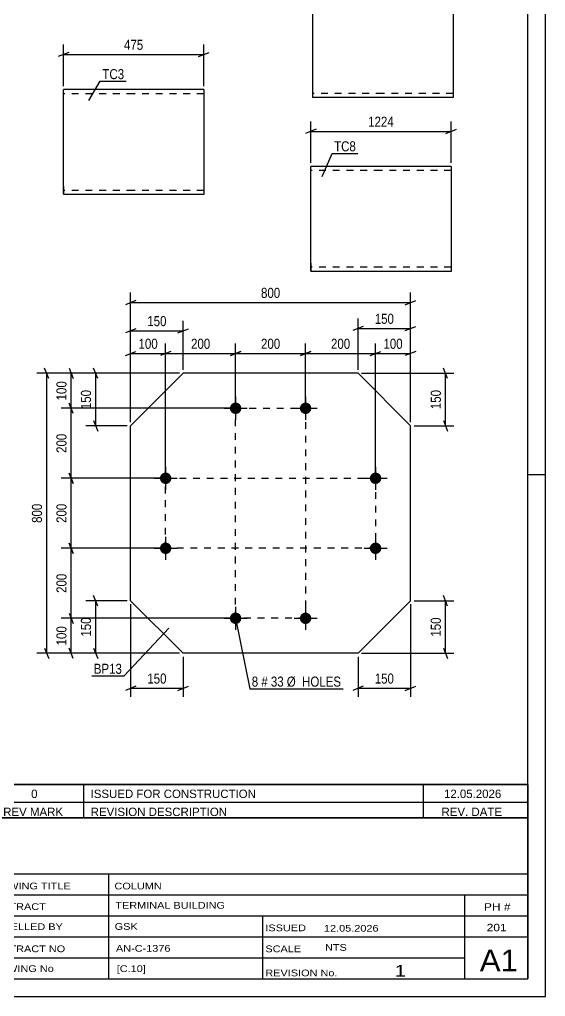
# Model space of a CAD drawing. Header units: millimetres. Extents: x 0 to 841, y 0 to 594.
# Drawn here: x 690.7 to 841, y 0 to 279.1 of the extents above; entities that cross this region are included whole.
import ezdxf

# ---------------------------------------------------------------- set-up
doc = ezdxf.new("R2010")
doc.units = ezdxf.units.MM
doc.linetypes.add('DXK_LINE_DOT2', pattern=[3.9198, 1.9599, -1.9599])
doc.styles.add('Arial Narrow', font='ARIALN.TTF', dxfattribs={"height": 0.2})

# ---------------------------------------------------------------- blocks, each defined once
blk = doc.blocks.new('Unknown-682105598-1132')
at = {"color": 5, "linetype": 'Continuous'}
for p, q in [((841, 0), (841, 594)), ((836, 5), (836, 589)), ((841, 149), (836, 149)), ((5, 5), (836, 5)), ((0, 0), (841, 0))]:
    blk.add_line(p, q, dxfattribs=at)
blk = doc.blocks.new('Part-682105598-40896 - 40895')
at = {"color": 2, "linetype": 'Continuous'}
for p, q in [((737.44, 178.04), (722.44, 163.04)), ((787.44, 178.04), (737.44, 178.04)), ((787.44, 178.04), (802.44, 163.04)), ((722.44, 113.04), (722.44, 163.04)), ((802.44, 113.04), (802.44, 163.04)), ((737.44, 98.04), (722.44, 113.04)), ((802.44, 113.04), (787.44, 98.04)), ((787.44, 98.04), (737.44, 98.04))]:
    blk.add_line(p, q, dxfattribs=at)
blk = doc.blocks.new('Bolt-682105598-40897 - 40895')
at = {"linetype": 'Continuous'}
for points in [[(752.44, 169.69, -1), (752.44, 166.39, -1)], [(772.44, 169.69, -1), (772.44, 166.39, -1)], [(732.44, 149.69, -1), (732.44, 146.39, -1)], [(792.44, 149.69, -1), (792.44, 146.39, -1)], [(732.44, 129.69, -1), (732.44, 126.39, -1)], [(792.44, 129.69, -1), (792.44, 126.39, -1)], [(752.44, 109.69, -1), (752.44, 106.39, -1)], [(772.44, 109.69, -1), (772.44, 106.39, -1)]]:
    blk.add_hatch(color=1, dxfattribs=at).paths.add_polyline_path(points)
at = {"color": 1, "linetype": 'Continuous'}
for p, q in [((752.44, 171.34), (752.44, 164.74)), ((772.44, 171.34), (772.44, 164.74)), ((749.14, 168.04), (755.74, 168.04)), ((769.14, 168.04), (775.74, 168.04)), ((732.44, 151.34), (732.44, 144.74)), ((792.44, 151.34), (792.44, 144.74)), ((729.14, 148.04), (735.74, 148.04)), ((789.14, 148.04), (795.74, 148.04)), ((732.44, 131.34), (732.44, 124.74)), ((792.44, 131.34), (792.44, 124.74)), ((729.14, 128.04), (735.74, 128.04)), ((789.14, 128.04), (795.74, 128.04)), ((752.44, 111.34), (752.44, 104.74)), ((772.44, 111.34), (772.44, 104.74)), ((749.14, 108.04), (755.74, 108.04)), ((769.14, 108.04), (775.74, 108.04))]:
    blk.add_line(p, q, dxfattribs=at)
blk = doc.blocks.new('Part-682105598-20218 - 20217')
at = {"color": 2, "linetype": 'Continuous'}
for p, q in [((723.24, 259.11), (703.24, 259.11)), ((703.24, 231.51), (703.24, 259.11)), ((743.34, 259.11), (723.34, 259.11)), ((743.34, 259.11), (743.34, 229.11)), ((703.24, 231.51), (703.24, 229.11)), ((723.24, 229.11), (703.24, 229.11)), ((743.34, 229.11), (723.34, 229.11))]:
    blk.add_line(p, q, dxfattribs=at)
at = {"color": 7, "linetype": 'DXK_LINE_DOT2'}
for p, q in [((723.24, 257.91), (703.24, 257.91)), ((743.34, 257.91), (723.34, 257.91)), ((703.24, 229.29), (703.24, 231.51)), ((703.24, 230.31), (703.24, 230.4)), ((723.24, 230.31), (703.24, 230.31)), ((743.34, 230.31), (723.34, 230.31)), ((743.34, 230.31), (743.34, 230.4))]:
    blk.add_line(p, q, dxfattribs=at)
blk = doc.blocks.new('Part-682105598-20157 - 20156')
at = {"color": 2, "linetype": 'Continuous'}
for p, q in [((793.93, 237.15), (773.93, 237.15)), ((773.93, 209.55), (773.93, 237.15)), ((814.03, 237.15), (794.03, 237.15)), ((814.03, 237.15), (814.03, 207.15)), ((773.93, 209.55), (773.93, 207.15)), ((793.93, 207.15), (773.93, 207.15)), ((814.03, 207.15), (794.03, 207.15))]:
    blk.add_line(p, q, dxfattribs=at)
at = {"color": 7, "linetype": 'DXK_LINE_DOT2'}
for p, q in [((793.93, 235.95), (773.93, 235.95)), ((814.03, 235.95), (794.03, 235.95)), ((773.93, 207.33), (773.93, 209.55)), ((773.93, 208.35), (773.93, 208.44)), ((793.93, 208.35), (773.93, 208.35)), ((814.03, 208.35), (794.03, 208.35)), ((814.03, 208.35), (814.03, 208.44))]:
    blk.add_line(p, q, dxfattribs=at)
blk = doc.blocks.new('Part-682105598-20164 - 20163')
at = {"color": 2, "linetype": 'Continuous'}
for p, q in [((794.5, 286.8), (774.5, 286.8)), ((774.5, 259.2), (774.5, 286.8)), ((814.6, 286.8), (794.6, 286.8)), ((814.6, 286.8), (814.6, 286.62)), ((814.6, 286.62), (814.6, 256.8)), ((774.5, 256.8), (774.5, 259.2)), ((794.5, 256.8), (774.5, 256.8)), ((814.6, 256.8), (794.6, 256.8))]:
    blk.add_line(p, q, dxfattribs=at)
at = {"color": 7, "linetype": 'DXK_LINE_DOT2'}
for p, q in [((794.5, 285.6), (774.5, 285.6)), ((814.6, 285.6), (794.6, 285.6)), ((774.5, 256.99), (774.5, 259.2)), ((774.5, 258), (774.5, 258.1)), ((794.5, 258), (774.5, 258)), ((814.6, 258), (794.6, 258)), ((814.6, 258), (814.6, 258.1))]:
    blk.add_line(p, q, dxfattribs=at)
blk = doc.blocks.new('Rectangle-682105598-41585 - 40895')
at = {"color": 1, "linetype": 'DXK_LINE_DOT2'}
blk.add_lwpolyline([(732.44, 148.04), (792.44, 148.04), (792.44, 128.04), (732.44, 128.04), (732.44, 148.04)], close=True, dxfattribs=at)
blk = doc.blocks.new('Rectangle-682105598-41604 - 40895')
at = {"color": 1, "linetype": 'DXK_LINE_DOT2'}
blk.add_lwpolyline([(752.44, 168.04), (772.44, 168.04), (772.44, 108.04), (752.44, 108.04), (752.44, 168.04)], close=True, dxfattribs=at)
blk = doc.blocks.new('StraightDimension-682105598-40899 - 40895')
at = {"color": 7, "linetype": 'Continuous'}
for p, q in [((802.44, 112.04), (802.44, 85.64)), ((787.44, 97.04), (787.44, 85.64)), ((788.94, 88.64), (785.94, 87.44)), ((787.44, 88.04), (802.44, 88.04)), ((800.94, 87.44), (803.94, 88.64))]:
    blk.add_line(p, q, dxfattribs=at)
at = {"color": 0}
blk.add_wipeout([(798.28, 88.79), (798.28, 92.99), (791.6, 92.99), (791.6, 88.79)], dxfattribs=at)
at = {"color": 3, "style": 'Arial Narrow'}
blk.add_text('150', height=2.863, dxfattribs=at).set_placement((792.2, 89.39))
blk = doc.blocks.new('StraightDimension-682105598-40903 - 40895')
at = {"color": 7, "linetype": 'Continuous'}
for p, q in [((722.44, 112.04), (722.44, 85.64)), ((737.44, 97.04), (737.44, 85.64)), ((723.94, 88.64), (720.94, 87.44)), ((722.44, 88.04), (737.44, 88.04)), ((735.94, 87.44), (738.94, 88.64))]:
    blk.add_line(p, q, dxfattribs=at)
at = {"color": 0}
blk.add_wipeout([(733.28, 88.79), (733.28, 92.99), (726.6, 92.99), (726.6, 88.79)], dxfattribs=at)
at = {"color": 3, "style": 'Arial Narrow'}
blk.add_text('150', height=2.863, dxfattribs=at).set_placement((727.2, 89.39))
blk = doc.blocks.new('StraightDimension-682105598-40959 - 40895')
at = {"color": 7, "linetype": 'Continuous'}
for p, q in [((704.84, 109.54), (706.04, 106.54)), ((751.44, 108.04), (702.59, 108.04)), ((705.44, 98.04), (705.44, 108.04)), ((736.44, 98.04), (702.59, 98.04)), ((706.04, 96.54), (704.84, 99.54))]:
    blk.add_line(p, q, dxfattribs=at)
at = {"color": 0}
blk.add_wipeout([(704.69, 106.39), (700.49, 106.39), (700.49, 99.7), (704.69, 99.7)], dxfattribs=at)
at = {"color": 3, "style": 'Arial Narrow'}
blk.add_text('100', height=2.863, rotation=90.0002, dxfattribs=at).set_placement((704.09, 100.3))
blk = doc.blocks.new('StraightDimension-682105598-40907 - 40895')
at = {"color": 7, "linetype": 'Continuous'}
for p, q in [((787.44, 179.04), (787.44, 193.67)), ((802.44, 164.04), (802.44, 193.67)), ((788.94, 191.42), (785.94, 190.22)), ((787.44, 190.82), (802.44, 190.82)), ((800.94, 190.22), (803.94, 191.42))]:
    blk.add_line(p, q, dxfattribs=at)
at = {"color": 0}
blk.add_wipeout([(798.28, 191.57), (798.28, 195.77), (791.6, 195.77), (791.6, 191.57)], dxfattribs=at)
at = {"color": 3, "style": 'Arial Narrow'}
blk.add_text('150', height=2.863, dxfattribs=at).set_placement((792.2, 192.17))
blk = doc.blocks.new('StraightDimension-682105598-40911 - 40895')
at = {"color": 7, "linetype": 'Continuous'}
for p, q in [((722.44, 164.04), (722.44, 193.02)), ((737.44, 179.04), (737.44, 193.02)), ((723.94, 190.77), (720.94, 189.57)), ((722.44, 190.17), (737.44, 190.17)), ((735.94, 189.57), (738.94, 190.77))]:
    blk.add_line(p, q, dxfattribs=at)
at = {"color": 0}
blk.add_wipeout([(733.28, 190.92), (733.28, 195.12), (726.6, 195.12), (726.6, 190.92)], dxfattribs=at)
at = {"color": 3, "style": 'Arial Narrow'}
blk.add_text('150', height=2.863, dxfattribs=at).set_placement((727.2, 191.52))
blk = doc.blocks.new('StraightDimension-682105598-40915 - 40895')
at = {"color": 7, "linetype": 'Continuous'}
for p, q in [((813.04, 176.54), (811.84, 179.54)), ((788.44, 178.04), (814.84, 178.04)), ((812.44, 163.04), (812.44, 178.04)), ((803.44, 163.04), (814.84, 163.04)), ((811.84, 164.54), (813.04, 161.54))]:
    blk.add_line(p, q, dxfattribs=at)
at = {"color": 0}
blk.add_wipeout([(811.69, 173.89), (807.49, 173.89), (807.49, 167.2), (811.69, 167.2)], dxfattribs=at)
at = {"color": 3, "style": 'Arial Narrow'}
blk.add_text('150', height=2.863, rotation=90.0002, dxfattribs=at).set_placement((811.09, 167.8))
blk = doc.blocks.new('StraightDimension-682105598-40919 - 40895')
at = {"color": 7, "linetype": 'Continuous'}
for p, q in [((813.04, 111.54), (811.84, 114.54)), ((803.44, 113.04), (814.84, 113.04)), ((812.44, 98.04), (812.44, 113.04)), ((788.44, 98.04), (814.84, 98.04)), ((811.84, 99.54), (813.04, 96.54))]:
    blk.add_line(p, q, dxfattribs=at)
at = {"color": 0}
blk.add_wipeout([(811.69, 108.89), (807.49, 108.89), (807.49, 102.2), (811.69, 102.2)], dxfattribs=at)
at = {"color": 3, "style": 'Arial Narrow'}
blk.add_text('150', height=2.863, rotation=90.0002, dxfattribs=at).set_placement((811.09, 102.8))
blk = doc.blocks.new('StraightDimension-682105598-40923 - 40895')
at = {"color": 7, "linetype": 'Continuous'}
for p, q in [((713.04, 176.54), (711.84, 179.54)), ((736.44, 178.04), (709.59, 178.04)), ((712.44, 163.04), (712.44, 178.04)), ((721.44, 163.04), (709.59, 163.04)), ((711.84, 164.54), (713.04, 161.54))]:
    blk.add_line(p, q, dxfattribs=at)
at = {"color": 0}
blk.add_wipeout([(711.69, 173.89), (707.49, 173.89), (707.49, 167.2), (711.69, 167.2)], dxfattribs=at)
at = {"color": 3, "style": 'Arial Narrow'}
blk.add_text('150', height=2.863, rotation=90.0002, dxfattribs=at).set_placement((711.09, 167.8))
blk = doc.blocks.new('StraightDimension-682105598-40927 - 40895')
at = {"color": 7, "linetype": 'Continuous'}
for p, q in [((713.04, 111.54), (711.84, 114.54)), ((721.44, 113.04), (709.59, 113.04)), ((712.44, 98.04), (712.44, 113.04)), ((736.44, 98.04), (709.59, 98.04)), ((711.84, 99.54), (713.04, 96.54))]:
    blk.add_line(p, q, dxfattribs=at)
at = {"color": 0}
blk.add_wipeout([(711.69, 108.89), (707.49, 108.89), (707.49, 102.2), (711.69, 102.2)], dxfattribs=at)
at = {"color": 3, "style": 'Arial Narrow'}
blk.add_text('150', height=2.863, rotation=90.0002, dxfattribs=at).set_placement((711.09, 102.8))
blk = doc.blocks.new('StraightDimension-682105598-40931 - 40895')
at = {"color": 7, "linetype": 'Continuous'}
for p, q in [((790.94, 183.09), (793.94, 184.29)), ((792.44, 149.04), (792.44, 186.54)), ((803.94, 184.29), (800.94, 183.09)), ((802.44, 164.04), (802.44, 186.54)), ((792.44, 183.69), (802.44, 183.69))]:
    blk.add_line(p, q, dxfattribs=at)
at = {"color": 0}
blk.add_wipeout([(800.78, 184.44), (800.78, 188.64), (794.1, 188.64), (794.1, 184.44)], dxfattribs=at)
at = {"color": 3, "style": 'Arial Narrow'}
blk.add_text('100', height=2.863, dxfattribs=at).set_placement((794.7, 185.04))
blk = doc.blocks.new('StraightDimension-682105598-40932 - 40895')
at = {"color": 7, "linetype": 'Continuous'}
for p, q in [((773.94, 184.29), (770.94, 183.09)), ((772.44, 169.04), (772.44, 186.54)), ((790.94, 183.09), (793.94, 184.29)), ((792.44, 149.04), (792.44, 186.54)), ((772.44, 183.69), (792.44, 183.69))]:
    blk.add_line(p, q, dxfattribs=at)
at = {"color": 0}
blk.add_wipeout([(785.78, 184.44), (785.78, 188.64), (779.1, 188.64), (779.1, 184.44)], dxfattribs=at)
at = {"color": 3, "style": 'Arial Narrow'}
blk.add_text('200', height=2.863, dxfattribs=at).set_placement((779.7, 185.04))
blk = doc.blocks.new('StraightDimension-682105598-40933 - 40895')
at = {"color": 7, "linetype": 'Continuous'}
for p, q in [((753.94, 184.29), (750.94, 183.09)), ((752.44, 169.04), (752.44, 186.54)), ((770.94, 183.09), (773.94, 184.29)), ((772.44, 169.04), (772.44, 186.54)), ((752.44, 183.69), (772.44, 183.69))]:
    blk.add_line(p, q, dxfattribs=at)
at = {"color": 0}
blk.add_wipeout([(765.78, 184.44), (765.78, 188.64), (759.1, 188.64), (759.1, 184.44)], dxfattribs=at)
at = {"color": 3, "style": 'Arial Narrow'}
blk.add_text('200', height=2.863, dxfattribs=at).set_placement((759.7, 185.04))
blk = doc.blocks.new('StraightDimension-682105598-40934 - 40895')
at = {"color": 7, "linetype": 'Continuous'}
for p, q in [((733.94, 184.29), (730.94, 183.09)), ((732.44, 149.04), (732.44, 186.54)), ((750.94, 183.09), (753.94, 184.29)), ((752.44, 169.04), (752.44, 186.54)), ((732.44, 183.69), (752.44, 183.69))]:
    blk.add_line(p, q, dxfattribs=at)
at = {"color": 0}
blk.add_wipeout([(745.78, 184.44), (745.78, 188.64), (739.1, 188.64), (739.1, 184.44)], dxfattribs=at)
at = {"color": 3, "style": 'Arial Narrow'}
blk.add_text('200', height=2.863, dxfattribs=at).set_placement((739.7, 185.04))
blk = doc.blocks.new('StraightDimension-682105598-40935 - 40895')
at = {"color": 7, "linetype": 'Continuous'}
for p, q in [((720.94, 183.09), (723.94, 184.29)), ((722.44, 164.04), (722.44, 186.54)), ((733.94, 184.29), (730.94, 183.09)), ((732.44, 149.04), (732.44, 186.54)), ((722.44, 183.69), (732.44, 183.69))]:
    blk.add_line(p, q, dxfattribs=at)
at = {"color": 0}
blk.add_wipeout([(730.78, 184.44), (730.78, 188.64), (724.1, 188.64), (724.1, 184.44)], dxfattribs=at)
at = {"color": 3, "style": 'Arial Narrow'}
blk.add_text('100', height=2.863, dxfattribs=at).set_placement((724.7, 185.04))
blk = doc.blocks.new('StraightDimension-682105598-40951 - 40895')
at = {"color": 7, "linetype": 'Continuous'}
for p, q in [((722.44, 164.04), (722.44, 201.08)), ((802.44, 164.04), (802.44, 201.08)), ((723.94, 198.83), (720.94, 197.63)), ((722.44, 198.23), (802.44, 198.23)), ((800.94, 197.63), (803.94, 198.83))]:
    blk.add_line(p, q, dxfattribs=at)
at = {"color": 0}
blk.add_wipeout([(765.78, 198.98), (765.78, 203.18), (759.1, 203.18), (759.1, 198.98)], dxfattribs=at)
at = {"color": 3, "style": 'Arial Narrow'}
blk.add_text('800', height=2.863, dxfattribs=at).set_placement((759.7, 199.58))
blk = doc.blocks.new('StraightDimension-682105598-40955 - 40895')
at = {"color": 7, "linetype": 'Continuous'}
for p, q in [((704.84, 179.54), (706.04, 176.54)), ((736.44, 178.04), (702.59, 178.04)), ((705.44, 168.04), (705.44, 178.04)), ((751.44, 168.04), (702.59, 168.04)), ((706.04, 166.54), (704.84, 169.54))]:
    blk.add_line(p, q, dxfattribs=at)
at = {"color": 0}
blk.add_wipeout([(704.69, 176.39), (700.49, 176.39), (700.49, 169.7), (704.69, 169.7)], dxfattribs=at)
at = {"color": 3, "style": 'Arial Narrow'}
blk.add_text('100', height=2.863, rotation=90.0002, dxfattribs=at).set_placement((704.09, 170.3))
blk = doc.blocks.new('StraightDimension-682105598-40956 - 40895')
at = {"color": 7, "linetype": 'Continuous'}
for p, q in [((751.44, 168.04), (702.59, 168.04)), ((706.04, 166.54), (704.84, 169.54)), ((705.44, 148.04), (705.44, 168.04)), ((731.44, 148.04), (702.59, 148.04)), ((704.84, 149.54), (706.04, 146.54))]:
    blk.add_line(p, q, dxfattribs=at)
at = {"color": 0}
blk.add_wipeout([(704.69, 161.39), (700.49, 161.39), (700.49, 154.7), (704.69, 154.7)], dxfattribs=at)
at = {"color": 3, "style": 'Arial Narrow'}
blk.add_text('200', height=2.863, rotation=90.0002, dxfattribs=at).set_placement((704.09, 155.3))
blk = doc.blocks.new('StraightDimension-682105598-40957 - 40895')
at = {"color": 7, "linetype": 'Continuous'}
for p, q in [((731.44, 148.04), (702.59, 148.04)), ((706.04, 146.54), (704.84, 149.54)), ((705.44, 128.04), (705.44, 148.04)), ((704.84, 129.54), (706.04, 126.54)), ((731.44, 128.04), (702.59, 128.04))]:
    blk.add_line(p, q, dxfattribs=at)
at = {"color": 0}
blk.add_wipeout([(704.69, 141.39), (700.49, 141.39), (700.49, 134.7), (704.69, 134.7)], dxfattribs=at)
at = {"color": 3, "style": 'Arial Narrow'}
blk.add_text('200', height=2.863, rotation=90.0002, dxfattribs=at).set_placement((704.09, 135.3))
blk = doc.blocks.new('StraightDimension-682105598-40975 - 40895')
at = {"color": 7, "linetype": 'Continuous'}
for p, q in [((699.04, 176.54), (697.84, 179.54)), ((736.44, 178.04), (695.59, 178.04)), ((698.44, 98.04), (698.44, 178.04)), ((736.44, 98.04), (695.59, 98.04)), ((697.84, 99.54), (699.04, 96.54))]:
    blk.add_line(p, q, dxfattribs=at)
at = {"color": 0}
blk.add_wipeout([(697.69, 141.39), (693.49, 141.39), (693.49, 134.7), (697.69, 134.7)], dxfattribs=at)
at = {"color": 3, "style": 'Arial Narrow'}
blk.add_text('800', height=2.863, rotation=90.0002, dxfattribs=at).set_placement((697.09, 135.3))
blk = doc.blocks.new('StraightDimension-682105598-40958 - 40895')
at = {"color": 7, "linetype": 'Continuous'}
for p, q in [((706.04, 126.54), (704.84, 129.54)), ((731.44, 128.04), (702.59, 128.04)), ((705.44, 108.04), (705.44, 128.04)), ((704.84, 109.54), (706.04, 106.54)), ((751.44, 108.04), (702.59, 108.04))]:
    blk.add_line(p, q, dxfattribs=at)
at = {"color": 0}
blk.add_wipeout([(704.69, 121.39), (700.49, 121.39), (700.49, 114.7), (704.69, 114.7)], dxfattribs=at)
at = {"color": 3, "style": 'Arial Narrow'}
blk.add_text('200', height=2.863, rotation=90.0002, dxfattribs=at).set_placement((704.09, 115.3))
blk = doc.blocks.new('StraightDimension-682105598-20758 - 20217')
at = {"color": 7, "linetype": 'Continuous'}
for p, q in [((703.24, 260.11), (703.24, 271.96)), ((743.34, 260.11), (743.34, 271.96)), ((704.74, 269.71), (701.74, 268.51)), ((703.24, 269.11), (743.34, 269.11)), ((741.84, 268.51), (744.84, 269.71))]:
    blk.add_line(p, q, dxfattribs=at)
at = {"color": 0}
blk.add_wipeout([(726.63, 269.86), (726.63, 274.06), (719.94, 274.06), (719.94, 269.86)], dxfattribs=at)
at = {"color": 3, "style": 'Arial Narrow'}
blk.add_text('475', height=2.863, dxfattribs=at).set_placement((720.54, 270.46))
blk = doc.blocks.new('StraightDimension-682105598-20612 - 20156')
at = {"color": 7, "linetype": 'Continuous'}
for p, q in [((773.93, 238.15), (773.93, 250)), ((814.03, 238.15), (814.03, 250)), ((775.43, 247.75), (772.43, 246.55)), ((773.93, 247.15), (814.03, 247.15)), ((812.53, 246.55), (815.53, 247.75))]:
    blk.add_line(p, q, dxfattribs=at)
at = {"color": 0}
blk.add_wipeout([(798.24, 247.9), (798.24, 252.1), (789.72, 252.1), (789.72, 247.9)], dxfattribs=at)
at = {"color": 3, "style": 'Arial Narrow'}
blk.add_text('1224', height=2.863, dxfattribs=at).set_placement((790.32, 248.5))
blk = doc.blocks.new('Unknown-682105598-43246')
at = {"color": 7, "linetype": 'Continuous'}
for p, q in [((676, 51.05), (676, 5)), ((676, 51.05), (836, 51.05)), ((836, 51), (836, 5)), ((676, 35), (836, 35)), ((716.14, 35), (716.14, 5)), ((676, 29), (836, 29)), ((818, 5.05), (818, 29.05)), ((676, 23), (836, 23)), ((760.14, 23), (760.14, 5)), ((676, 17), (836, 17)), ((676, 11), (818, 11)), ((676, 5), (836, 5))]:
    blk.add_line(p, q, dxfattribs=at)
at = {"color": 7, "style": 'Arial Narrow'}
for s, height, width, p in [('DRAWING TITLE', 1.9089, 1.425378, (680.88, 30.61)), ('COLUMN', 1.909, 1.425378, (717.81, 30.59)), ('CONTRACT', 1.909, 1.425378, (680.88, 24.71)), ('TERMINAL BUILDING', 1.9089, 1.425378, (718.06, 25.07)), ('MODELLED BY', 1.9089, 1.425378, (680.88, 18.98)), ('GSK', 1.909, 1.425378, (717.88, 19.04)), ('ISSUED', 1.909, 1.425378, (760.94, 18.64)), ('12.05.2026', 1.909, 1.425378, (777.69, 18.52)), ('CONTRACT NO', 1.9089, 1.425378, (680.88, 12.66)), ('AN-C-1376', 1.909, 1.425378, (718.23, 12.78)), ('SCALE', 1.909, 1.425378, (760.94, 12.65)), ('A1', 6.204, 1.25, (822.24, 7.2)), ('DRAWING No', 1.909, 1.425378, (680.56, 7)), ('[C.10]', 1.909, 1.425378, (718.46, 6.99)), ('1', 3.34, 1.5, (797.91, 5.68)), ('REVISION No.', 1.9089, 1.425378, (760.94, 5.77))]:
    blk.add_text(s, height=height, dxfattribs=dict(at, width=width)).set_placement(p)
at = {"color": 7, "linetype": 'Continuous', "style": 'Arial Narrow'}
for s, height, width, p in [('PH #', 2.1, 1.42538, (823.4, 24.55)), ('201', 2.1, 1.42538, (824.19, 18.65)), ('NTS', 1.909, 1.425378, (778, 13.05))]:
    blk.add_text(s, height=height, dxfattribs=dict(at, width=width)).set_placement(p)
blk = doc.blocks.new('Unknown-682105598-43249')
at = {"color": 7, "linetype": 'Continuous'}
for p, q in [((676, 60.55), (836, 60.55)), ((836, 60.55), (676, 60.55)), ((676, 60.55), (676, 55.55)), ((685, 60.55), (685, 55.55)), ((709, 60.55), (709, 55.55)), ((806, 60.55), (806, 55.55)), ((836, 60.55), (836, 55.55)), ((676, 55.55), (836, 55.55)), ((676, 55.55), (676, 51.05)), ((676, 55.55), (836, 55.55)), ((685, 55.55), (685, 51.05)), ((709, 55.55), (709, 51.05)), ((806, 55.55), (806, 51.05)), ((836, 55.55), (836, 51.05)), ((836, 51.05), (676, 51.05))]:
    blk.add_line(p, q, dxfattribs=at)
at = {"color": 7, "linetype": 'Continuous', "style": 'Arial Narrow'}
for s, height, width, p in [('1', 2.39, 1.196471, (679.16, 56.7)), ('0', 2.39, 1.196471, (694, 56.7)), ('ISSUED FOR CONSTRUCTION', 2.3861, 1.196471, (711, 56.7)), ('12.05.2026', 2.386, 1.196471, (812, 56.7)), ('No', 2.386, 1.2, (677.54, 51.55)), ('REV MARK', 2.386, 1.2, (686, 51.55)), ('REVISION DESCRIPTION', 2.3861, 1.2, (711, 51.55)), ('REV. DATE', 2.386, 1.2, (811.28, 51.55))]:
    blk.add_text(s, height=height, dxfattribs=dict(at, width=width)).set_placement(p)
blk = doc.blocks.new('Mark-682105598-40981 - 40895')
at = {"color": 0}
blk.add_wipeout([(758.89, 88.52), (758.89, 91.52), (757.06, 91.52), (757.06, 88.52)], dxfattribs=at)
blk.add_wipeout([(758.89, 88.52), (758.89, 91.52), (757.06, 91.52), (757.06, 88.52)], dxfattribs=at)
at = {"color": 7, "linetype": 'Continuous'}
blk.add_line((752.44, 108.04), (756.46, 87.92), dxfattribs=at)
at = {"color": 0}
blk.add_wipeout([(761.62, 88.52), (761.62, 91.52), (759.79, 91.52), (759.79, 88.52)], dxfattribs=at)
blk.add_wipeout([(761.62, 88.52), (761.62, 91.52), (759.79, 91.52), (759.79, 88.52)], dxfattribs=at)
at = {"color": 3, "style": 'Arial Narrow'}
blk.add_text('8', height=2.86, dxfattribs=at).set_placement((757.06, 88.52))
at = {"color": 0}
blk.add_wipeout([(766.17, 88.52), (766.17, 91.52), (762.52, 91.52), (762.52, 88.52)], dxfattribs=at)
blk.add_wipeout([(766.17, 88.52), (766.17, 91.52), (762.52, 91.52), (762.52, 88.52)], dxfattribs=at)
at = {"color": 3, "style": 'Arial Narrow'}
blk.add_text('#', height=2.86, dxfattribs=at).set_placement((759.79, 88.52))
at = {"color": 0}
blk.add_wipeout([(782.6, 88.52), (782.6, 91.52), (767.07, 91.52), (767.07, 88.52)], dxfattribs=at)
blk.add_wipeout([(782.6, 88.52), (782.6, 91.52), (767.07, 91.52), (767.07, 88.52)], dxfattribs=at)
at = {"color": 7, "linetype": 'Continuous'}
blk.add_line((756.46, 87.92), (783.2, 87.92), dxfattribs=at)
at = {"color": 3, "style": 'Arial Narrow'}
for s, p in [('33', (762.52, 88.52)), ('Ø  HOLES', (767.07, 88.52))]:
    blk.add_text(s, height=2.863, dxfattribs=at).set_placement(p)
blk = doc.blocks.new('Mark-682105598-40978 - 40895')
at = {"color": 0}
blk.add_wipeout([(719.94, 92.18), (719.94, 95.18), (711.91, 95.18), (711.91, 92.18)], dxfattribs=at)
blk.add_wipeout([(719.94, 92.18), (719.94, 95.18), (711.91, 95.18), (711.91, 92.18)], dxfattribs=at)
at = {"color": 30, "linetype": 'Continuous'}
for p in [(733.35, 105.26), (711.31, 91.58)]:
    blk.add_line(p, (720.54, 91.58), dxfattribs=at)
at = {"color": 3, "style": 'Arial Narrow'}
blk.add_text('BP13', height=2.863, dxfattribs=at).set_placement((711.91, 92.18))
blk = doc.blocks.new('Mark-682105598-21138 - 20217')
at = {"color": 0}
blk.add_wipeout([(720.58, 262.08), (720.58, 265.08), (714.37, 265.08), (714.37, 262.08)], dxfattribs=at)
blk.add_wipeout([(720.58, 262.08), (720.58, 265.08), (714.37, 265.08), (714.37, 262.08)], dxfattribs=at)
at = {"color": 30, "linetype": 'Continuous'}
for p, q in [((710.5, 256.01), (713.77, 261.48)), ((713.77, 261.48), (721.18, 261.48))]:
    blk.add_line(p, q, dxfattribs=at)
at = {"color": 3, "style": 'Arial Narrow'}
blk.add_text('TC3', height=2.863, dxfattribs=at).set_placement((714.37, 262.08))
blk = doc.blocks.new('Mark-682105598-21113 - 20156')
at = {"color": 0}
blk.add_wipeout([(786.81, 241.46), (786.81, 244.46), (780.6, 244.46), (780.6, 241.46)], dxfattribs=at)
blk.add_wipeout([(786.81, 241.46), (786.81, 244.46), (780.6, 244.46), (780.6, 241.46)], dxfattribs=at)
at = {"color": 30, "linetype": 'Continuous'}
for p, q in [((777.16, 234.3), (780, 240.86)), ((780, 240.86), (787.41, 240.86))]:
    blk.add_line(p, q, dxfattribs=at)
at = {"color": 3, "style": 'Arial Narrow'}
blk.add_text('TC8', height=2.863, dxfattribs=at).set_placement((780.6, 241.46))

msp = doc.modelspace()

# ---------------------------------------------------------------- block references
for name in ['Unknown-682105598-1132', 'Part-682105598-20164 - 20163', 'Part-682105598-20218 - 20217', 'Part-682105598-20157 - 20156', 'Part-682105598-40896 - 40895', 'Bolt-682105598-40897 - 40895', 'Rectangle-682105598-41604 - 40895', 'Rectangle-682105598-41585 - 40895', 'Unknown-682105598-43249', 'Unknown-682105598-43246']:
    msp.add_blockref(name, (0, 0))

# ---------------------------------------------------------------- next in the draw order: block references
for name in ['StraightDimension-682105598-20758 - 20217', 'StraightDimension-682105598-20612 - 20156', 'StraightDimension-682105598-40907 - 40895', 'StraightDimension-682105598-40911 - 40895', 'StraightDimension-682105598-40903 - 40895', 'StraightDimension-682105598-40899 - 40895']:
    msp.add_blockref(name, (0, 0))

# ---------------------------------------------------------------- next in the draw order: block references
for name in ['Mark-682105598-21138 - 20217', 'Mark-682105598-21113 - 20156', 'StraightDimension-682105598-40923 - 40895', 'StraightDimension-682105598-40915 - 40895', 'StraightDimension-682105598-40919 - 40895', 'StraightDimension-682105598-40959 - 40895']:
    msp.add_blockref(name, (0, 0))

# ---------------------------------------------------------------- next in the draw order: block references
for name in ['StraightDimension-682105598-40931 - 40895', 'StraightDimension-682105598-40927 - 40895']:
    msp.add_blockref(name, (0, 0))

# ---------------------------------------------------------------- next in the draw order: block references
msp.add_blockref('StraightDimension-682105598-40932 - 40895', (0, 0))

# ---------------------------------------------------------------- next in the draw order: block references
msp.add_blockref('StraightDimension-682105598-40933 - 40895', (0, 0))

# ---------------------------------------------------------------- next in the draw order: block references
msp.add_blockref('StraightDimension-682105598-40934 - 40895', (0, 0))

# ---------------------------------------------------------------- next in the draw order: block references
msp.add_blockref('StraightDimension-682105598-40935 - 40895', (0, 0))

# ---------------------------------------------------------------- next in the draw order: block references
msp.add_blockref('StraightDimension-682105598-40951 - 40895', (0, 0))

# ---------------------------------------------------------------- next in the draw order: block references
msp.add_blockref('StraightDimension-682105598-40955 - 40895', (0, 0))

# ---------------------------------------------------------------- next in the draw order: block references
msp.add_blockref('StraightDimension-682105598-40956 - 40895', (0, 0))

# ---------------------------------------------------------------- next in the draw order: block references
msp.add_blockref('StraightDimension-682105598-40957 - 40895', (0, 0))

# ---------------------------------------------------------------- next in the draw order: block references
msp.add_blockref('StraightDimension-682105598-40975 - 40895', (0, 0))

# ---------------------------------------------------------------- next in the draw order: block references
msp.add_blockref('StraightDimension-682105598-40958 - 40895', (0, 0))

# ---------------------------------------------------------------- next in the draw order: block references
for name in ['Mark-682105598-40981 - 40895', 'Mark-682105598-40978 - 40895']:
    msp.add_blockref(name, (0, 0))

doc.saveas('drawing.dxf')
